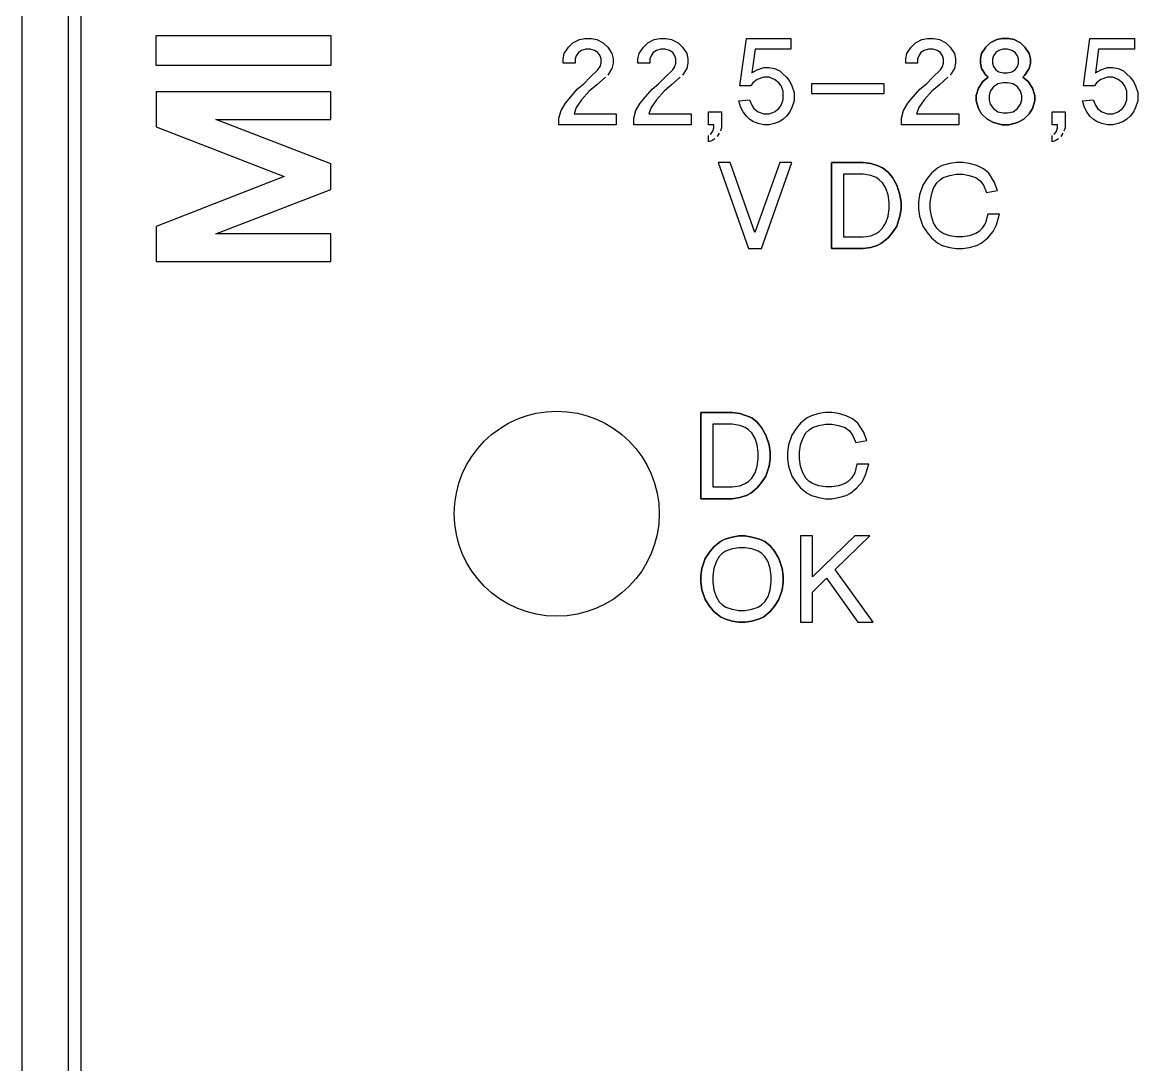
# Model space of a CAD drawing. Header units: inches. Extents: x -1 to 303, y -2 to 61.
# Drawn here: x 43.191 to 43.834, y 30.313 to 30.914 of the extents above; entities that cross this region are included whole.
import ezdxf

# ---------------------------------------------------------------- set-up
doc = ezdxf.new("R2010")
doc.units = ezdxf.units.IN
doc.header["$LTSCALE"] = 0.75
doc.header["$MEASUREMENT"] = 0
doc.layers.add('1', color=7, linetype='Continuous')

# ---------------------------------------------------------------- blocks, each defined once
blk = doc.blocks.new('PS_24vdc_3A-2938730')
for p, q in [((0.09981, 0.05177), (0.20055, 0.05177)), ((0.09981, 0.03459), (0.09981, 0.05177)), ((0.20055, 0.05177), (0.20055, 0.03459)), ((0.20055, 0.03459), (0.09981, 0.03459)), ((0.20055, 0.01933), (0.09981, 0.01933)), ((0.09981, 0.01933), (0.09981, -0.00084)), ((0.20055, 0.00334), (0.20055, 0.01933)), ((0.20055, -0.02215), (0.13428, 0.00334)), ((0.13428, 0.00334), (0.20055, 0.00334)), ((0.09981, -0.00084), (0.17371, -0.02951)), ((0.61799, -0.00888), (0.61611, -0.00949)), ((0.20055, -0.03689), (0.20055, -0.02215)), ((0.48911, -0.02132), (0.50724, -0.02132)), ((0.48911, -0.07098), (0.48911, -0.02132)), ((0.50724, -0.02132), (0.48911, -0.02132)), ((0.48911, -0.02132), (0.48911, -0.07098)), ((0.50724, -0.02132), (0.5116, -0.02196)), ((0.5116, -0.02196), (0.50724, -0.02132)), ((0.5116, -0.02196), (0.51534, -0.02317)), ((0.51534, -0.02317), (0.5116, -0.02196)), ((0.51534, -0.02317), (0.51847, -0.02443)), ((0.51847, -0.02443), (0.51534, -0.02317)), ((0.51847, -0.02443), (0.52159, -0.02691)), ((0.52159, -0.02691), (0.51847, -0.02443)), ((0.55032, -0.02443), (0.54658, -0.02753)), ((0.55281, -0.02317), (0.55032, -0.02443)), ((0.5572, -0.02196), (0.55281, -0.02317)), ((0.56094, -0.02132), (0.5572, -0.02196)), ((0.56469, -0.02132), (0.56094, -0.02132)), ((0.56844, -0.02196), (0.56469, -0.02132)), ((0.57281, -0.02317), (0.56844, -0.02196)), ((0.57656, -0.02504), (0.57281, -0.02317)), ((0.57968, -0.02753), (0.57656, -0.02504)), ((0.17371, -0.02951), (0.09981, -0.0582)), ((0.49598, -0.02814), (0.49598, -0.06415)), ((0.50724, -0.02814), (0.49598, -0.02814)), ((0.50724, -0.02814), (0.49598, -0.02814)), ((0.49598, -0.02814), (0.49598, -0.06415)), ((0.5116, -0.02877), (0.50724, -0.02814)), ((0.5116, -0.02877), (0.50724, -0.02814)), ((0.51473, -0.03002), (0.5116, -0.02877)), ((0.51473, -0.03002), (0.5116, -0.02877)), ((0.51659, -0.03125), (0.51473, -0.03002)), ((0.51659, -0.03125), (0.51473, -0.03002)), ((0.51847, -0.03312), (0.51659, -0.03125)), ((0.51847, -0.03312), (0.51659, -0.03125)), ((0.52159, -0.02691), (0.52409, -0.03002)), ((0.52409, -0.03002), (0.52159, -0.02691)), ((0.52409, -0.03002), (0.5266, -0.03434)), ((0.5266, -0.03434), (0.52409, -0.03002)), ((0.54409, -0.03064), (0.54158, -0.03434)), ((0.54658, -0.02753), (0.54409, -0.03064)), ((0.54971, -0.03312), (0.55157, -0.03125)), ((0.55157, -0.03125), (0.55345, -0.03002)), ((0.55345, -0.03002), (0.5572, -0.02877)), ((0.5572, -0.02877), (0.56094, -0.02814)), ((0.56094, -0.02814), (0.56469, -0.02814)), ((0.56469, -0.02814), (0.56844, -0.02877)), ((0.56844, -0.02877), (0.57218, -0.03002)), ((0.57218, -0.03002), (0.57469, -0.03187)), ((0.57469, -0.03187), (0.57656, -0.03434)), ((0.58281, -0.03248), (0.57968, -0.02753)), ((0.13428, -0.06238), (0.20055, -0.03689)), ((0.52034, -0.03621), (0.51847, -0.03312)), ((0.52034, -0.03621), (0.51847, -0.03312)), ((0.52159, -0.03994), (0.52034, -0.03621)), ((0.52159, -0.03994), (0.52034, -0.03621)), ((0.5266, -0.03434), (0.52847, -0.03994)), ((0.52847, -0.03994), (0.5266, -0.03434)), ((0.54158, -0.03434), (0.53971, -0.03994)), ((0.54658, -0.03994), (0.54783, -0.03621)), ((0.54783, -0.03621), (0.54971, -0.03312)), ((0.57656, -0.03434), (0.57843, -0.0387)), ((0.57843, -0.0387), (0.58469, -0.03746)), ((0.58469, -0.03746), (0.58281, -0.03248)), ((0.52222, -0.04427), (0.52159, -0.03994)), ((0.52222, -0.04427), (0.52159, -0.03994)), ((0.52222, -0.048), (0.52222, -0.04427)), ((0.52222, -0.048), (0.52222, -0.04427)), ((0.52847, -0.03994), (0.52909, -0.04427)), ((0.52909, -0.04427), (0.52847, -0.03994)), ((0.52909, -0.04427), (0.52909, -0.048)), ((0.52909, -0.048), (0.52909, -0.04427)), ((0.53971, -0.03994), (0.53908, -0.04427)), ((0.53908, -0.04427), (0.53908, -0.048)), ((0.54596, -0.04427), (0.54658, -0.03994)), ((0.54596, -0.048), (0.54596, -0.04427)), ((0.52159, -0.05234), (0.52222, -0.048)), ((0.52159, -0.05234), (0.52222, -0.048)), ((0.52909, -0.048), (0.52847, -0.05234)), ((0.52847, -0.05234), (0.52909, -0.048)), ((0.53908, -0.048), (0.53971, -0.05234)), ((0.54658, -0.05234), (0.54596, -0.048)), ((0.57905, -0.05111), (0.57781, -0.05608)), ((0.58593, -0.05111), (0.57905, -0.05111)), ((0.58405, -0.05732), (0.58593, -0.05111)), ((0.51847, -0.05919), (0.52034, -0.05608)), ((0.51847, -0.05919), (0.52034, -0.05608)), ((0.52034, -0.05608), (0.52159, -0.05234)), ((0.52034, -0.05608), (0.52159, -0.05234)), ((0.52847, -0.05234), (0.5266, -0.05794)), ((0.5266, -0.05794), (0.52847, -0.05234)), ((0.53971, -0.05234), (0.54158, -0.05794)), ((0.54783, -0.05608), (0.54658, -0.05234)), ((0.54971, -0.05919), (0.54783, -0.05608)), ((0.57781, -0.05608), (0.57593, -0.05919)), ((0.58217, -0.06106), (0.58405, -0.05732)), ((0.09981, -0.0582), (0.09981, -0.07838)), ((0.20055, -0.06238), (0.13428, -0.06238)), ((0.20055, -0.07838), (0.20055, -0.06238)), ((0.49598, -0.06415), (0.50724, -0.06415)), ((0.49598, -0.06415), (0.50724, -0.06415)), ((0.50724, -0.06415), (0.5116, -0.06352)), ((0.50724, -0.06415), (0.5116, -0.06352)), ((0.5116, -0.06352), (0.51473, -0.0623)), ((0.5116, -0.06352), (0.51473, -0.0623)), ((0.51473, -0.0623), (0.51659, -0.06106)), ((0.51473, -0.0623), (0.51659, -0.06106)), ((0.51659, -0.06106), (0.51847, -0.05919)), ((0.51659, -0.06106), (0.51847, -0.05919)), ((0.52409, -0.06166), (0.52159, -0.06478)), ((0.52159, -0.06478), (0.52409, -0.06166)), ((0.5266, -0.05794), (0.52409, -0.06166)), ((0.52409, -0.06166), (0.5266, -0.05794)), ((0.54158, -0.05794), (0.54409, -0.06166)), ((0.54409, -0.06166), (0.54658, -0.06478)), ((0.55157, -0.06106), (0.54971, -0.05919)), ((0.55345, -0.0623), (0.55157, -0.06106)), ((0.5572, -0.06352), (0.55345, -0.0623)), ((0.56094, -0.06415), (0.5572, -0.06352)), ((0.56469, -0.06415), (0.56094, -0.06415)), ((0.56844, -0.06352), (0.56469, -0.06415)), ((0.57218, -0.0623), (0.56844, -0.06352)), ((0.57406, -0.06106), (0.57218, -0.0623)), ((0.57593, -0.05919), (0.57406, -0.06106)), ((0.57905, -0.06478), (0.58217, -0.06106)), ((0.5116, -0.07037), (0.50724, -0.07098)), ((0.50724, -0.07098), (0.5116, -0.07037)), ((0.51534, -0.06912), (0.5116, -0.07037)), ((0.5116, -0.07037), (0.51534, -0.06912)), ((0.51785, -0.06787), (0.51534, -0.06912)), ((0.51534, -0.06912), (0.51785, -0.06787)), ((0.52159, -0.06478), (0.51785, -0.06787)), ((0.51785, -0.06787), (0.52159, -0.06478)), ((0.54658, -0.06478), (0.55032, -0.06787)), ((0.55032, -0.06787), (0.55281, -0.06912)), ((0.55281, -0.06912), (0.5572, -0.07037)), ((0.5572, -0.07037), (0.56094, -0.07098)), ((0.56469, -0.07098), (0.56844, -0.07037)), ((0.56844, -0.07037), (0.57281, -0.06912)), ((0.57281, -0.06912), (0.5753, -0.06787)), ((0.5753, -0.06787), (0.57905, -0.06478)), ((0.50724, -0.07098), (0.48911, -0.07098)), ((0.48911, -0.07098), (0.50724, -0.07098)), ((0.56094, -0.07098), (0.56469, -0.07098)), ((0.09981, -0.07838), (0.20055, -0.07838)), ((0.41374, -0.16534), (0.43186, -0.16534)), ((0.41374, -0.21501), (0.41374, -0.16534)), ((0.43186, -0.16534), (0.41374, -0.16534)), ((0.41374, -0.16534), (0.41374, -0.21501)), ((0.43186, -0.16534), (0.43624, -0.16596)), ((0.43624, -0.16596), (0.43186, -0.16534)), ((0.43624, -0.16596), (0.43998, -0.16721)), ((0.43998, -0.16721), (0.43624, -0.16596)), ((0.48181, -0.16596), (0.47744, -0.16721)), ((0.48557, -0.16534), (0.48181, -0.16596)), ((0.48931, -0.16534), (0.48557, -0.16534)), ((0.49306, -0.16596), (0.48931, -0.16534)), ((0.49743, -0.16721), (0.49306, -0.16596)), ((0.42061, -0.17217), (0.42061, -0.20817)), ((0.43186, -0.17217), (0.42061, -0.17217)), ((0.43186, -0.17217), (0.42061, -0.17217)), ((0.42061, -0.17217), (0.42061, -0.20817)), ((0.43624, -0.17278), (0.43186, -0.17217)), ((0.43624, -0.17278), (0.43186, -0.17217)), ((0.43934, -0.17403), (0.43624, -0.17278)), ((0.43934, -0.17403), (0.43624, -0.17278)), ((0.43998, -0.16721), (0.44309, -0.16844)), ((0.44309, -0.16844), (0.43998, -0.16721)), ((0.44309, -0.16844), (0.44621, -0.17093)), ((0.44621, -0.17093), (0.44309, -0.16844)), ((0.44621, -0.17093), (0.44872, -0.17403)), ((0.44872, -0.17403), (0.44621, -0.17093)), ((0.4712, -0.17155), (0.4687, -0.17466)), ((0.47495, -0.16844), (0.4712, -0.17155)), ((0.47744, -0.16721), (0.47495, -0.16844)), ((0.47807, -0.17403), (0.48181, -0.17278)), ((0.48181, -0.17278), (0.48557, -0.17217)), ((0.48557, -0.17217), (0.48931, -0.17217)), ((0.48931, -0.17217), (0.49306, -0.17278)), ((0.49306, -0.17278), (0.49681, -0.17403)), ((0.50117, -0.16907), (0.49743, -0.16721)), ((0.50429, -0.17155), (0.50117, -0.16907)), ((0.50743, -0.17651), (0.50429, -0.17155)), ((0.44122, -0.17527), (0.43934, -0.17403)), ((0.44122, -0.17527), (0.43934, -0.17403)), ((0.44309, -0.17712), (0.44122, -0.17527)), ((0.44309, -0.17712), (0.44122, -0.17527)), ((0.44497, -0.18026), (0.44309, -0.17712)), ((0.44497, -0.18026), (0.44309, -0.17712)), ((0.44872, -0.17403), (0.45122, -0.17839)), ((0.45122, -0.17839), (0.44872, -0.17403)), ((0.45122, -0.17839), (0.45308, -0.18396)), ((0.45308, -0.18396), (0.45122, -0.17839)), ((0.46621, -0.17839), (0.46433, -0.18396)), ((0.4687, -0.17466), (0.46621, -0.17839)), ((0.47245, -0.18026), (0.47432, -0.17712)), ((0.47432, -0.17712), (0.4762, -0.17527)), ((0.4762, -0.17527), (0.47807, -0.17403)), ((0.49681, -0.17403), (0.49931, -0.17589)), ((0.49931, -0.17589), (0.50117, -0.17839)), ((0.50117, -0.17839), (0.50305, -0.18273)), ((0.5093, -0.18148), (0.50743, -0.17651)), ((0.44621, -0.18396), (0.44497, -0.18026)), ((0.44621, -0.18396), (0.44497, -0.18026)), ((0.44684, -0.18831), (0.44621, -0.18396)), ((0.44684, -0.18831), (0.44621, -0.18396)), ((0.45308, -0.18396), (0.45372, -0.18831)), ((0.45372, -0.18831), (0.45308, -0.18396)), ((0.46433, -0.18396), (0.4637, -0.18831)), ((0.47057, -0.18831), (0.4712, -0.18396)), ((0.4712, -0.18396), (0.47245, -0.18026)), ((0.50305, -0.18273), (0.5093, -0.18148)), ((0.44621, -0.19637), (0.44684, -0.19202)), ((0.44621, -0.19637), (0.44684, -0.19202)), ((0.44684, -0.19202), (0.44684, -0.18831)), ((0.44684, -0.19202), (0.44684, -0.18831)), ((0.45372, -0.19202), (0.45308, -0.19637)), ((0.45308, -0.19637), (0.45372, -0.19202)), ((0.45372, -0.18831), (0.45372, -0.19202)), ((0.45372, -0.19202), (0.45372, -0.18831)), ((0.4637, -0.18831), (0.4637, -0.19202)), ((0.4637, -0.19202), (0.46433, -0.19637)), ((0.47057, -0.19202), (0.47057, -0.18831)), ((0.4712, -0.19637), (0.47057, -0.19202)), ((0.44497, -0.2001), (0.44621, -0.19637)), ((0.44497, -0.2001), (0.44621, -0.19637)), ((0.45308, -0.19637), (0.45122, -0.20199)), ((0.45122, -0.20199), (0.45308, -0.19637)), ((0.46433, -0.19637), (0.46621, -0.20199)), ((0.47245, -0.2001), (0.4712, -0.19637)), ((0.50368, -0.19514), (0.50243, -0.2001)), ((0.51055, -0.19514), (0.50368, -0.19514)), ((0.50868, -0.20135), (0.51055, -0.19514)), ((0.43934, -0.20631), (0.44122, -0.20508)), ((0.43934, -0.20631), (0.44122, -0.20508)), ((0.44122, -0.20508), (0.44309, -0.20321)), ((0.44122, -0.20508), (0.44309, -0.20321)), ((0.44309, -0.20321), (0.44497, -0.2001)), ((0.44309, -0.20321), (0.44497, -0.2001)), ((0.45122, -0.20199), (0.44872, -0.20569)), ((0.44872, -0.20569), (0.45122, -0.20199)), ((0.46621, -0.20199), (0.4687, -0.20569)), ((0.47432, -0.20321), (0.47245, -0.2001)), ((0.4762, -0.20508), (0.47432, -0.20321)), ((0.47807, -0.20631), (0.4762, -0.20508)), ((0.49868, -0.20508), (0.49681, -0.20631)), ((0.50055, -0.20321), (0.49868, -0.20508)), ((0.50243, -0.2001), (0.50055, -0.20321)), ((0.50368, -0.20879), (0.5068, -0.20508)), ((0.5068, -0.20508), (0.50868, -0.20135)), ((0.42061, -0.20817), (0.43186, -0.20817)), ((0.42061, -0.20817), (0.43186, -0.20817)), ((0.43186, -0.20817), (0.43624, -0.20756)), ((0.43186, -0.20817), (0.43624, -0.20756)), ((0.43624, -0.20756), (0.43934, -0.20631)), ((0.43624, -0.20756), (0.43934, -0.20631)), ((0.44246, -0.21189), (0.43998, -0.21313)), ((0.43998, -0.21313), (0.44246, -0.21189)), ((0.44621, -0.20879), (0.44246, -0.21189)), ((0.44246, -0.21189), (0.44621, -0.20879)), ((0.44872, -0.20569), (0.44621, -0.20879)), ((0.44621, -0.20879), (0.44872, -0.20569)), ((0.4687, -0.20569), (0.4712, -0.20879)), ((0.4712, -0.20879), (0.47495, -0.21189)), ((0.47495, -0.21189), (0.47744, -0.21313)), ((0.48181, -0.20756), (0.47807, -0.20631)), ((0.48557, -0.20817), (0.48181, -0.20756)), ((0.48931, -0.20817), (0.48557, -0.20817)), ((0.49306, -0.20756), (0.48931, -0.20817)), ((0.49681, -0.20631), (0.49306, -0.20756)), ((0.49743, -0.21313), (0.49993, -0.21189)), ((0.49993, -0.21189), (0.50368, -0.20879)), ((0.43186, -0.21501), (0.41374, -0.21501)), ((0.41374, -0.21501), (0.43186, -0.21501)), ((0.43624, -0.21438), (0.43186, -0.21501)), ((0.43186, -0.21501), (0.43624, -0.21438)), ((0.43998, -0.21313), (0.43624, -0.21438)), ((0.43624, -0.21438), (0.43998, -0.21313)), ((0.47744, -0.21313), (0.48181, -0.21438)), ((0.48181, -0.21438), (0.48557, -0.21501)), ((0.48557, -0.21501), (0.48931, -0.21501)), ((0.48931, -0.21501), (0.49306, -0.21438)), ((0.49306, -0.21438), (0.49743, -0.21313)), ((0.42748, -0.23836), (0.43186, -0.23713)), ((0.43186, -0.23713), (0.42748, -0.23836)), ((0.43186, -0.23713), (0.4356, -0.23649)), ((0.4356, -0.23649), (0.43186, -0.23713)), ((0.4356, -0.23649), (0.43934, -0.23649)), ((0.43934, -0.23649), (0.4356, -0.23649)), ((0.43934, -0.23649), (0.44309, -0.23713)), ((0.44309, -0.23713), (0.43934, -0.23649)), ((0.44309, -0.23713), (0.44746, -0.23836)), ((0.44746, -0.23836), (0.44309, -0.23713)), ((0.4712, -0.23649), (0.4712, -0.28617)), ((0.47807, -0.23649), (0.4712, -0.23649)), ((0.47807, -0.2601), (0.47807, -0.23649)), ((0.50243, -0.23649), (0.47807, -0.2601)), ((0.49119, -0.25575), (0.51118, -0.23649)), ((0.51118, -0.23649), (0.50243, -0.23649)), ((0.41874, -0.24582), (0.42123, -0.24272)), ((0.42123, -0.24272), (0.41874, -0.24582)), ((0.42123, -0.24272), (0.42497, -0.2396)), ((0.42497, -0.2396), (0.42123, -0.24272)), ((0.42497, -0.2396), (0.42748, -0.23836)), ((0.42748, -0.23836), (0.42497, -0.2396)), ((0.43186, -0.24395), (0.42811, -0.24521)), ((0.43186, -0.24395), (0.42811, -0.24521)), ((0.4356, -0.24331), (0.43186, -0.24395)), ((0.4356, -0.24331), (0.43186, -0.24395)), ((0.43934, -0.24331), (0.4356, -0.24331)), ((0.43934, -0.24331), (0.4356, -0.24331)), ((0.44309, -0.24395), (0.43934, -0.24331)), ((0.44309, -0.24395), (0.43934, -0.24331)), ((0.44684, -0.24521), (0.44309, -0.24395)), ((0.44684, -0.24521), (0.44309, -0.24395)), ((0.44746, -0.23836), (0.45059, -0.2396)), ((0.45059, -0.2396), (0.44746, -0.23836)), ((0.45059, -0.2396), (0.45372, -0.24209)), ((0.45372, -0.24209), (0.45059, -0.2396)), ((0.45372, -0.24209), (0.45621, -0.24521)), ((0.45621, -0.24521), (0.45372, -0.24209)), ((0.41436, -0.25514), (0.41624, -0.24955)), ((0.41624, -0.24955), (0.41436, -0.25514)), ((0.41624, -0.24955), (0.41874, -0.24582)), ((0.41874, -0.24582), (0.41624, -0.24955)), ((0.42436, -0.24829), (0.42249, -0.25141)), ((0.42436, -0.24829), (0.42249, -0.25141)), ((0.42623, -0.24643), (0.42436, -0.24829)), ((0.42623, -0.24643), (0.42436, -0.24829)), ((0.42811, -0.24521), (0.42623, -0.24643)), ((0.42811, -0.24521), (0.42623, -0.24643)), ((0.44872, -0.24643), (0.44684, -0.24521)), ((0.44872, -0.24643), (0.44684, -0.24521)), ((0.45059, -0.24829), (0.44872, -0.24643)), ((0.45059, -0.24829), (0.44872, -0.24643)), ((0.45247, -0.25141), (0.45059, -0.24829)), ((0.45247, -0.25141), (0.45059, -0.24829)), ((0.45621, -0.24521), (0.45871, -0.24955)), ((0.45871, -0.24955), (0.45621, -0.24521)), ((0.45871, -0.24955), (0.46058, -0.25514)), ((0.46058, -0.25514), (0.45871, -0.24955)), ((0.41374, -0.25947), (0.41436, -0.25514)), ((0.41436, -0.25514), (0.41374, -0.25947)), ((0.42123, -0.25514), (0.42061, -0.25947)), ((0.42123, -0.25514), (0.42061, -0.25947)), ((0.42249, -0.25141), (0.42123, -0.25514)), ((0.42249, -0.25141), (0.42123, -0.25514)), ((0.45372, -0.25514), (0.45247, -0.25141)), ((0.45372, -0.25514), (0.45247, -0.25141)), ((0.45434, -0.25947), (0.45372, -0.25514)), ((0.45434, -0.25947), (0.45372, -0.25514)), ((0.46058, -0.25514), (0.46121, -0.25947)), ((0.46121, -0.25947), (0.46058, -0.25514)), ((0.51305, -0.28617), (0.49119, -0.25575)), ((0.41374, -0.2632), (0.41374, -0.25947)), ((0.41374, -0.25947), (0.41374, -0.2632)), ((0.41436, -0.26754), (0.41374, -0.2632)), ((0.41374, -0.2632), (0.41436, -0.26754)), ((0.42061, -0.25947), (0.42061, -0.2632)), ((0.42061, -0.25947), (0.42061, -0.2632)), ((0.42061, -0.2632), (0.42123, -0.26754)), ((0.42061, -0.2632), (0.42123, -0.26754)), ((0.45372, -0.26754), (0.45434, -0.2632)), ((0.45372, -0.26754), (0.45434, -0.2632)), ((0.45434, -0.2632), (0.45434, -0.25947)), ((0.45434, -0.2632), (0.45434, -0.25947)), ((0.46121, -0.2632), (0.46058, -0.26754)), ((0.46058, -0.26754), (0.46121, -0.2632)), ((0.46121, -0.25947), (0.46121, -0.2632)), ((0.46121, -0.2632), (0.46121, -0.25947)), ((0.47807, -0.26878), (0.48619, -0.26071)), ((0.48619, -0.26071), (0.50429, -0.28617)), ((0.41624, -0.27312), (0.41436, -0.26754)), ((0.41436, -0.26754), (0.41624, -0.27312)), ((0.42123, -0.26754), (0.42249, -0.27127)), ((0.42123, -0.26754), (0.42249, -0.27127)), ((0.45247, -0.27127), (0.45372, -0.26754)), ((0.45247, -0.27127), (0.45372, -0.26754)), ((0.46058, -0.26754), (0.45871, -0.27312)), ((0.45871, -0.27312), (0.46058, -0.26754)), ((0.47807, -0.28617), (0.47807, -0.26878)), ((0.41874, -0.27684), (0.41624, -0.27312)), ((0.41624, -0.27312), (0.41874, -0.27684)), ((0.42249, -0.27127), (0.42436, -0.27437)), ((0.42249, -0.27127), (0.42436, -0.27437)), ((0.42436, -0.27437), (0.42623, -0.27623)), ((0.42436, -0.27437), (0.42623, -0.27623)), ((0.42623, -0.27623), (0.42811, -0.27749)), ((0.42623, -0.27623), (0.42811, -0.27749)), ((0.44684, -0.27749), (0.44872, -0.27623)), ((0.44684, -0.27749), (0.44872, -0.27623)), ((0.44872, -0.27623), (0.45059, -0.27437)), ((0.44872, -0.27623), (0.45059, -0.27437)), ((0.45059, -0.27437), (0.45247, -0.27127)), ((0.45059, -0.27437), (0.45247, -0.27127)), ((0.45871, -0.27312), (0.45621, -0.27684)), ((0.45621, -0.27684), (0.45871, -0.27312)), ((0.42123, -0.27995), (0.41874, -0.27684)), ((0.41874, -0.27684), (0.42123, -0.27995)), ((0.42497, -0.28305), (0.42123, -0.27995)), ((0.42123, -0.27995), (0.42497, -0.28305)), ((0.42811, -0.27749), (0.43186, -0.2787)), ((0.42811, -0.27749), (0.43186, -0.2787)), ((0.43186, -0.2787), (0.4356, -0.27935)), ((0.43186, -0.2787), (0.4356, -0.27935)), ((0.4356, -0.27935), (0.43934, -0.27935)), ((0.4356, -0.27935), (0.43934, -0.27935)), ((0.43934, -0.27935), (0.44309, -0.2787)), ((0.43934, -0.27935), (0.44309, -0.2787)), ((0.44309, -0.2787), (0.44684, -0.27749)), ((0.44309, -0.2787), (0.44684, -0.27749)), ((0.45372, -0.27995), (0.44996, -0.28305)), ((0.44996, -0.28305), (0.45372, -0.27995)), ((0.45621, -0.27684), (0.45372, -0.27995)), ((0.45372, -0.27995), (0.45621, -0.27684)), ((0.42748, -0.2843), (0.42497, -0.28305)), ((0.42497, -0.28305), (0.42748, -0.2843)), ((0.43186, -0.28556), (0.42748, -0.2843)), ((0.42748, -0.2843), (0.43186, -0.28556)), ((0.4356, -0.28617), (0.43186, -0.28556)), ((0.43186, -0.28556), (0.4356, -0.28617)), ((0.43934, -0.28617), (0.4356, -0.28617)), ((0.4356, -0.28617), (0.43934, -0.28617)), ((0.44309, -0.28556), (0.43934, -0.28617)), ((0.43934, -0.28617), (0.44309, -0.28556)), ((0.44746, -0.2843), (0.44309, -0.28556)), ((0.44309, -0.28556), (0.44746, -0.2843)), ((0.44996, -0.28305), (0.44746, -0.2843)), ((0.44746, -0.2843), (0.44996, -0.28305)), ((0.4712, -0.28617), (0.47807, -0.28617)), ((0.50429, -0.28617), (0.51305, -0.28617))]:
    blk.add_line(p, q)
at = {"color": 0}
for p, q in [((0.33505, 0.0414), (0.33756, 0.04511)), ((0.33756, 0.04511), (0.34005, 0.04761)), ((0.34005, 0.04761), (0.3438, 0.04947)), ((0.3438, 0.04947), (0.34692, 0.0501)), ((0.34692, 0.0501), (0.35067, 0.0501)), ((0.35067, 0.0501), (0.3538, 0.04947)), ((0.3538, 0.04947), (0.35754, 0.04761)), ((0.35754, 0.04761), (0.36005, 0.04511)), ((0.36005, 0.04511), (0.36254, 0.0414)), ((0.37815, 0.0414), (0.38065, 0.04511)), ((0.38065, 0.04511), (0.38316, 0.04761)), ((0.38316, 0.04761), (0.3869, 0.04947)), ((0.3869, 0.04947), (0.39001, 0.0501)), ((0.39001, 0.0501), (0.39376, 0.0501)), ((0.39376, 0.0501), (0.39688, 0.04947)), ((0.39688, 0.04947), (0.40064, 0.04761)), ((0.40064, 0.04761), (0.40313, 0.04511)), ((0.40313, 0.04511), (0.40563, 0.0414)), ((0.43624, 0.02277), (0.43999, 0.0501)), ((0.43999, 0.0501), (0.4656, 0.0501)), ((0.4656, 0.0501), (0.4656, 0.04389)), ((0.53242, 0.0414), (0.53492, 0.04511)), ((0.53492, 0.04511), (0.53743, 0.04761)), ((0.53743, 0.04761), (0.54117, 0.04947)), ((0.54117, 0.04947), (0.54429, 0.0501)), ((0.54429, 0.0501), (0.54803, 0.0501)), ((0.54803, 0.0501), (0.55117, 0.04947)), ((0.55117, 0.04947), (0.55491, 0.04761)), ((0.55491, 0.04761), (0.5574, 0.04511)), ((0.5574, 0.04511), (0.55991, 0.0414)), ((0.57552, 0.0414), (0.57802, 0.04511)), ((0.57802, 0.04511), (0.57552, 0.0414)), ((0.57802, 0.04511), (0.58052, 0.04761)), ((0.58052, 0.04761), (0.57802, 0.04511)), ((0.58052, 0.04761), (0.58427, 0.04947)), ((0.58427, 0.04947), (0.58052, 0.04761)), ((0.58427, 0.04947), (0.58738, 0.0501)), ((0.58738, 0.0501), (0.58427, 0.04947)), ((0.58738, 0.0501), (0.59114, 0.0501)), ((0.59114, 0.0501), (0.58738, 0.0501)), ((0.59114, 0.0501), (0.59426, 0.04947)), ((0.59426, 0.04947), (0.59114, 0.0501)), ((0.59426, 0.04947), (0.59802, 0.04761)), ((0.59802, 0.04761), (0.59426, 0.04947)), ((0.59802, 0.04761), (0.6005, 0.04511)), ((0.6005, 0.04511), (0.59802, 0.04761)), ((0.6005, 0.04511), (0.603, 0.0414)), ((0.603, 0.0414), (0.6005, 0.04511)), ((0.63424, 0.02277), (0.63797, 0.0501)), ((0.63797, 0.0501), (0.66359, 0.0501)), ((0.66359, 0.0501), (0.66359, 0.04389)), ((0.33444, 0.0383), (0.33505, 0.0414)), ((0.34193, 0.04016), (0.3413, 0.0383)), ((0.34317, 0.04202), (0.34193, 0.04016)), ((0.34505, 0.04325), (0.34317, 0.04202)), ((0.34755, 0.04389), (0.34505, 0.04325)), ((0.35005, 0.04389), (0.34755, 0.04389)), ((0.35254, 0.04325), (0.35005, 0.04389)), ((0.35441, 0.04202), (0.35254, 0.04325)), ((0.35567, 0.04016), (0.35441, 0.04202)), ((0.35629, 0.0383), (0.35567, 0.04016)), ((0.36254, 0.0414), (0.36317, 0.0383)), ((0.37752, 0.0383), (0.37815, 0.0414)), ((0.38503, 0.04016), (0.38439, 0.0383)), ((0.38627, 0.04202), (0.38503, 0.04016)), ((0.38814, 0.04325), (0.38627, 0.04202)), ((0.39064, 0.04389), (0.38814, 0.04325)), ((0.39314, 0.04389), (0.39064, 0.04389)), ((0.39564, 0.04325), (0.39314, 0.04389)), ((0.39752, 0.04202), (0.39564, 0.04325)), ((0.39876, 0.04016), (0.39752, 0.04202)), ((0.39939, 0.0383), (0.39876, 0.04016)), ((0.40563, 0.0414), (0.40626, 0.0383)), ((0.44499, 0.04389), (0.44311, 0.03023)), ((0.4656, 0.04389), (0.44499, 0.04389)), ((0.53181, 0.0383), (0.53242, 0.0414)), ((0.53929, 0.04016), (0.53867, 0.0383)), ((0.54055, 0.04202), (0.53929, 0.04016)), ((0.54242, 0.04325), (0.54055, 0.04202)), ((0.54491, 0.04389), (0.54242, 0.04325)), ((0.54742, 0.04389), (0.54491, 0.04389)), ((0.54991, 0.04325), (0.54742, 0.04389)), ((0.55178, 0.04202), (0.54991, 0.04325)), ((0.55305, 0.04016), (0.55178, 0.04202)), ((0.55366, 0.0383), (0.55305, 0.04016)), ((0.55991, 0.0414), (0.56053, 0.0383)), ((0.57489, 0.0383), (0.57552, 0.0414)), ((0.57552, 0.0414), (0.57489, 0.0383)), ((0.5824, 0.04016), (0.58177, 0.0383)), ((0.5824, 0.04016), (0.58177, 0.0383)), ((0.58364, 0.04202), (0.5824, 0.04016)), ((0.58364, 0.04202), (0.5824, 0.04016)), ((0.58552, 0.04325), (0.58364, 0.04202)), ((0.58552, 0.04325), (0.58364, 0.04202)), ((0.58802, 0.04389), (0.58552, 0.04325)), ((0.58802, 0.04389), (0.58552, 0.04325)), ((0.5905, 0.04389), (0.58802, 0.04389)), ((0.5905, 0.04389), (0.58802, 0.04389)), ((0.59301, 0.04325), (0.5905, 0.04389)), ((0.59301, 0.04325), (0.5905, 0.04389)), ((0.59489, 0.04202), (0.59301, 0.04325)), ((0.59489, 0.04202), (0.59301, 0.04325)), ((0.59612, 0.04016), (0.59489, 0.04202)), ((0.59612, 0.04016), (0.59489, 0.04202)), ((0.59676, 0.0383), (0.59612, 0.04016)), ((0.59676, 0.0383), (0.59612, 0.04016)), ((0.603, 0.0414), (0.60363, 0.0383)), ((0.60363, 0.0383), (0.603, 0.0414)), ((0.64297, 0.04389), (0.6411, 0.03023)), ((0.66359, 0.04389), (0.64297, 0.04389)), ((0.33444, 0.03581), (0.33444, 0.0383)), ((0.3413, 0.03581), (0.33444, 0.03581)), ((0.3413, 0.0383), (0.3413, 0.03581)), ((0.35441, 0.03209), (0.35567, 0.03395)), ((0.35567, 0.03395), (0.35629, 0.03581)), ((0.35629, 0.03581), (0.35629, 0.0383)), ((0.36254, 0.03271), (0.36005, 0.029)), ((0.36317, 0.03581), (0.36254, 0.03271)), ((0.36317, 0.0383), (0.36317, 0.03581)), ((0.37752, 0.03581), (0.37752, 0.0383)), ((0.38439, 0.03581), (0.37752, 0.03581)), ((0.38439, 0.0383), (0.38439, 0.03581)), ((0.39752, 0.03209), (0.39876, 0.03395)), ((0.39876, 0.03395), (0.39939, 0.03581)), ((0.39939, 0.03581), (0.39939, 0.0383)), ((0.40563, 0.03271), (0.40313, 0.029)), ((0.40626, 0.03581), (0.40563, 0.03271)), ((0.40626, 0.0383), (0.40626, 0.03581)), ((0.44623, 0.03209), (0.44997, 0.03333)), ((0.44997, 0.03333), (0.4531, 0.03333)), ((0.4531, 0.03333), (0.45623, 0.03271)), ((0.45623, 0.03271), (0.45934, 0.03145)), ((0.53181, 0.03581), (0.53181, 0.0383)), ((0.53867, 0.03581), (0.53181, 0.03581)), ((0.53867, 0.0383), (0.53867, 0.03581)), ((0.55178, 0.03209), (0.55305, 0.03395)), ((0.55305, 0.03395), (0.55366, 0.03581)), ((0.55366, 0.03581), (0.55366, 0.0383)), ((0.55991, 0.03271), (0.5574, 0.029)), ((0.56053, 0.03581), (0.55991, 0.03271)), ((0.56053, 0.0383), (0.56053, 0.03581)), ((0.57489, 0.03581), (0.57489, 0.0383)), ((0.57489, 0.0383), (0.57489, 0.03581)), ((0.57552, 0.03271), (0.57489, 0.03581)), ((0.57489, 0.03581), (0.57552, 0.03271)), ((0.57802, 0.029), (0.57552, 0.03271)), ((0.57552, 0.03271), (0.57802, 0.029)), ((0.58177, 0.0383), (0.58177, 0.03581)), ((0.58177, 0.0383), (0.58177, 0.03581)), ((0.58177, 0.03581), (0.5824, 0.03395)), ((0.58177, 0.03581), (0.5824, 0.03395)), ((0.5824, 0.03395), (0.58364, 0.03209)), ((0.5824, 0.03395), (0.58364, 0.03209)), ((0.59489, 0.03209), (0.59612, 0.03395)), ((0.59489, 0.03209), (0.59612, 0.03395)), ((0.59612, 0.03395), (0.59676, 0.03581)), ((0.59612, 0.03395), (0.59676, 0.03581)), ((0.59676, 0.03581), (0.59676, 0.0383)), ((0.59676, 0.03581), (0.59676, 0.0383)), ((0.603, 0.03271), (0.6005, 0.029)), ((0.6005, 0.029), (0.603, 0.03271)), ((0.60363, 0.03581), (0.603, 0.03271)), ((0.603, 0.03271), (0.60363, 0.03581)), ((0.60363, 0.0383), (0.60363, 0.03581)), ((0.60363, 0.03581), (0.60363, 0.0383)), ((0.64423, 0.03209), (0.64798, 0.03333)), ((0.64798, 0.03333), (0.65109, 0.03333)), ((0.65109, 0.03333), (0.65421, 0.03271)), ((0.65421, 0.03271), (0.65734, 0.03145)), ((0.34631, 0.02401), (0.35005, 0.02775)), ((0.35005, 0.02775), (0.35441, 0.03209)), ((0.35879, 0.02775), (0.3538, 0.0234)), ((0.38939, 0.02401), (0.39314, 0.02775)), ((0.39314, 0.02775), (0.39752, 0.03209)), ((0.40188, 0.02775), (0.39688, 0.0234)), ((0.44311, 0.03023), (0.44623, 0.03209)), ((0.44623, 0.0265), (0.44373, 0.02464)), ((0.44997, 0.02775), (0.44623, 0.0265)), ((0.4531, 0.02775), (0.44997, 0.02775)), ((0.45623, 0.0265), (0.4531, 0.02775)), ((0.45873, 0.02464), (0.45623, 0.0265)), ((0.45934, 0.03145), (0.46122, 0.0296)), ((0.46122, 0.0296), (0.46309, 0.02775)), ((0.46309, 0.02775), (0.46496, 0.02527)), ((0.54368, 0.02401), (0.54742, 0.02775)), ((0.54742, 0.02775), (0.55178, 0.03209)), ((0.55616, 0.02775), (0.55117, 0.0234)), ((0.57615, 0.02527), (0.57927, 0.02775)), ((0.57927, 0.02775), (0.57615, 0.02527)), ((0.57927, 0.02775), (0.57802, 0.029)), ((0.58364, 0.03209), (0.58552, 0.03086)), ((0.58364, 0.03209), (0.58552, 0.03086)), ((0.58552, 0.03086), (0.58802, 0.03023)), ((0.58552, 0.03086), (0.58802, 0.03023)), ((0.58802, 0.03023), (0.5905, 0.03023)), ((0.58802, 0.03023), (0.5905, 0.03023)), ((0.5905, 0.03023), (0.59301, 0.03086)), ((0.5905, 0.03023), (0.59301, 0.03086)), ((0.59301, 0.03086), (0.59489, 0.03209)), ((0.59301, 0.03086), (0.59489, 0.03209)), ((0.6005, 0.029), (0.59926, 0.02775)), ((0.59926, 0.02775), (0.60238, 0.02527)), ((0.60238, 0.02527), (0.59926, 0.02775)), ((0.6411, 0.03023), (0.64423, 0.03209)), ((0.64423, 0.0265), (0.64173, 0.02464)), ((0.64798, 0.02775), (0.64423, 0.0265)), ((0.65109, 0.02775), (0.64798, 0.02775)), ((0.65421, 0.0265), (0.65109, 0.02775)), ((0.65671, 0.02464), (0.65421, 0.0265)), ((0.65734, 0.03145), (0.65921, 0.0296)), ((0.65921, 0.0296), (0.66109, 0.02775)), ((0.66109, 0.02775), (0.66296, 0.02527)), ((0.33879, 0.01657), (0.34256, 0.02091)), ((0.34256, 0.02091), (0.34631, 0.02401)), ((0.34941, 0.01968), (0.34505, 0.01469)), ((0.3538, 0.0234), (0.34941, 0.01968)), ((0.3819, 0.01657), (0.38565, 0.02091)), ((0.38565, 0.02091), (0.38939, 0.02401)), ((0.39252, 0.01968), (0.38814, 0.01469)), ((0.39688, 0.0234), (0.39252, 0.01968)), ((0.44248, 0.02277), (0.43624, 0.02277)), ((0.44373, 0.02464), (0.44248, 0.02277)), ((0.45997, 0.02277), (0.45873, 0.02464)), ((0.46122, 0.01968), (0.45997, 0.02277)), ((0.46122, 0.01469), (0.46122, 0.01968)), ((0.46496, 0.02527), (0.46622, 0.02277)), ((0.46622, 0.02277), (0.46746, 0.01906)), ((0.51931, 0.02401), (0.47746, 0.02401)), ((0.47746, 0.02401), (0.47746, 0.01843)), ((0.51931, 0.01843), (0.51931, 0.02401)), ((0.53617, 0.01657), (0.53993, 0.02091)), ((0.53993, 0.02091), (0.54368, 0.02401)), ((0.54679, 0.01968), (0.54242, 0.01469)), ((0.55117, 0.0234), (0.54679, 0.01968)), ((0.5724, 0.01718), (0.57365, 0.02154)), ((0.57365, 0.02154), (0.5724, 0.01718)), ((0.57365, 0.02154), (0.57615, 0.02527)), ((0.57615, 0.02527), (0.57365, 0.02154)), ((0.58052, 0.01968), (0.57989, 0.01718)), ((0.58052, 0.01968), (0.57989, 0.01718)), ((0.5824, 0.02215), (0.58052, 0.01968)), ((0.5824, 0.02215), (0.58052, 0.01968)), ((0.58489, 0.02401), (0.5824, 0.02215)), ((0.58489, 0.02401), (0.5824, 0.02215)), ((0.58802, 0.02464), (0.58489, 0.02401)), ((0.58802, 0.02464), (0.58489, 0.02401)), ((0.5905, 0.02464), (0.58802, 0.02464)), ((0.5905, 0.02464), (0.58802, 0.02464)), ((0.59363, 0.02401), (0.5905, 0.02464)), ((0.59363, 0.02401), (0.5905, 0.02464)), ((0.59612, 0.02215), (0.59363, 0.02401)), ((0.59612, 0.02215), (0.59363, 0.02401)), ((0.59802, 0.01968), (0.59612, 0.02215)), ((0.59802, 0.01968), (0.59612, 0.02215)), ((0.59863, 0.01718), (0.59802, 0.01968)), ((0.59863, 0.01718), (0.59802, 0.01968)), ((0.60238, 0.02527), (0.60488, 0.02154)), ((0.60488, 0.02154), (0.60238, 0.02527)), ((0.60488, 0.02154), (0.60612, 0.01718)), ((0.60612, 0.01718), (0.60488, 0.02154)), ((0.64049, 0.02277), (0.63424, 0.02277)), ((0.64173, 0.02464), (0.64049, 0.02277)), ((0.65798, 0.02277), (0.65671, 0.02464)), ((0.65921, 0.01968), (0.65798, 0.02277)), ((0.65921, 0.01469), (0.65921, 0.01968)), ((0.66296, 0.02527), (0.66421, 0.02277)), ((0.66421, 0.02277), (0.66547, 0.01906)), ((0.33569, 0.01283), (0.33879, 0.01657)), ((0.34505, 0.01469), (0.34193, 0.01038)), ((0.37878, 0.01283), (0.3819, 0.01657)), ((0.38814, 0.01469), (0.38503, 0.01038)), ((0.43561, 0.01409), (0.44186, 0.01469)), ((0.43686, 0.01038), (0.43561, 0.01409)), ((0.44186, 0.01469), (0.44311, 0.01161)), ((0.45997, 0.01161), (0.46122, 0.01469)), ((0.46746, 0.01409), (0.46622, 0.01038)), ((0.46746, 0.01906), (0.46746, 0.01409)), ((0.47746, 0.01843), (0.51931, 0.01843)), ((0.53305, 0.01283), (0.53617, 0.01657)), ((0.54242, 0.01469), (0.53929, 0.01038)), ((0.5724, 0.01409), (0.5724, 0.01718)), ((0.5724, 0.01718), (0.5724, 0.01409)), ((0.57365, 0.00974), (0.5724, 0.01409)), ((0.5724, 0.01409), (0.57365, 0.00974)), ((0.57989, 0.01718), (0.57989, 0.01469)), ((0.57989, 0.01718), (0.57989, 0.01469)), ((0.57989, 0.01469), (0.58052, 0.01223)), ((0.57989, 0.01469), (0.58052, 0.01223)), ((0.59802, 0.01223), (0.59863, 0.01469)), ((0.59802, 0.01223), (0.59863, 0.01469)), ((0.59863, 0.01469), (0.59863, 0.01718)), ((0.59863, 0.01469), (0.59863, 0.01718)), ((0.60612, 0.01409), (0.60488, 0.00974)), ((0.60488, 0.00974), (0.60612, 0.01409)), ((0.60612, 0.01718), (0.60612, 0.01409)), ((0.60612, 0.01409), (0.60612, 0.01718)), ((0.63361, 0.01409), (0.63985, 0.01469)), ((0.63485, 0.01038), (0.63361, 0.01409)), ((0.63985, 0.01469), (0.6411, 0.01161)), ((0.65798, 0.01161), (0.65921, 0.01469)), ((0.66547, 0.01409), (0.66421, 0.01038)), ((0.66547, 0.01906), (0.66547, 0.01409)), ((0.33194, 0.00414), (0.33317, 0.00852)), ((0.33317, 0.00852), (0.33569, 0.01283)), ((0.34193, 0.01038), (0.34069, 0.00663)), ((0.34069, 0.00663), (0.36503, 0.00663)), ((0.36503, 0.00663), (0.36503, 0.00042)), ((0.37503, 0.00414), (0.37628, 0.00852)), ((0.37628, 0.00852), (0.37878, 0.01283)), ((0.38503, 0.01038), (0.38377, 0.00663)), ((0.38377, 0.00663), (0.40814, 0.00663)), ((0.40814, 0.00663), (0.40814, 0.00042)), ((0.41812, 0.00042), (0.41812, 0.00788)), ((0.41812, 0.00788), (0.42562, 0.00788)), ((0.42562, 0.00788), (0.42562, 0.00042)), ((0.43811, 0.00788), (0.43686, 0.01038)), ((0.43999, 0.0054), (0.43811, 0.00788)), ((0.44311, 0.01161), (0.44436, 0.00974)), ((0.44436, 0.00974), (0.44686, 0.00788)), ((0.44686, 0.00788), (0.44997, 0.00663)), ((0.44997, 0.00663), (0.4531, 0.00663)), ((0.4531, 0.00663), (0.45623, 0.00788)), ((0.45623, 0.00788), (0.45873, 0.00974)), ((0.45873, 0.00974), (0.45997, 0.01161)), ((0.46496, 0.00788), (0.46309, 0.0054)), ((0.46622, 0.01038), (0.46496, 0.00788)), ((0.5293, 0.00414), (0.53054, 0.00852)), ((0.53054, 0.00852), (0.53305, 0.01283)), ((0.53929, 0.01038), (0.53806, 0.00663)), ((0.53806, 0.00663), (0.5624, 0.00663)), ((0.5624, 0.00663), (0.5624, 0.00042)), ((0.57552, 0.00663), (0.57365, 0.00974)), ((0.57365, 0.00974), (0.57552, 0.00663)), ((0.57866, 0.00354), (0.57552, 0.00663)), ((0.57552, 0.00663), (0.57866, 0.00354)), ((0.58052, 0.01223), (0.5824, 0.00974)), ((0.58052, 0.01223), (0.5824, 0.00974)), ((0.5824, 0.00974), (0.58489, 0.00788)), ((0.5824, 0.00974), (0.58489, 0.00788)), ((0.58489, 0.00788), (0.58802, 0.00726)), ((0.58489, 0.00788), (0.58802, 0.00726)), ((0.58802, 0.00726), (0.5905, 0.00726)), ((0.58802, 0.00726), (0.5905, 0.00726)), ((0.5905, 0.00726), (0.59363, 0.00788)), ((0.5905, 0.00726), (0.59363, 0.00788)), ((0.59363, 0.00788), (0.59612, 0.00974)), ((0.59363, 0.00788), (0.59612, 0.00974)), ((0.59612, 0.00974), (0.59802, 0.01223)), ((0.59612, 0.00974), (0.59802, 0.01223)), ((0.603, 0.00663), (0.59989, 0.00354)), ((0.59989, 0.00354), (0.603, 0.00663)), ((0.60488, 0.00974), (0.603, 0.00663)), ((0.603, 0.00663), (0.60488, 0.00974)), ((0.61611, 0.00042), (0.61611, 0.00788)), ((0.61611, 0.00788), (0.62362, 0.00788)), ((0.62362, 0.00788), (0.62362, 0.00042)), ((0.63611, 0.00788), (0.63485, 0.01038)), ((0.63797, 0.0054), (0.63611, 0.00788)), ((0.6411, 0.01161), (0.64236, 0.00974)), ((0.64236, 0.00974), (0.64485, 0.00788)), ((0.64485, 0.00788), (0.64798, 0.00663)), ((0.64798, 0.00663), (0.65109, 0.00663)), ((0.65109, 0.00663), (0.65421, 0.00788)), ((0.65421, 0.00788), (0.65671, 0.00974)), ((0.65671, 0.00974), (0.65798, 0.01161)), ((0.66296, 0.00788), (0.66109, 0.0054)), ((0.66421, 0.01038), (0.66296, 0.00788)), ((0.33194, 0.00042), (0.33194, 0.00414)), ((0.36503, 0.00042), (0.33194, 0.00042)), ((0.37503, 0.00042), (0.37503, 0.00414)), ((0.40814, 0.00042), (0.37503, 0.00042)), ((0.42125, 0.00042), (0.41812, 0.00042)), ((0.42125, -0.00145), (0.42125, 0.00042)), ((0.42562, 0.00042), (0.42562, -0.00145)), ((0.44186, 0.00354), (0.43999, 0.0054)), ((0.44373, 0.00228), (0.44186, 0.00354)), ((0.44686, 0.00106), (0.44373, 0.00228)), ((0.44997, 0.00042), (0.44686, 0.00106)), ((0.4531, 0.00042), (0.44997, 0.00042)), ((0.45623, 0.00106), (0.4531, 0.00042)), ((0.45934, 0.00228), (0.45623, 0.00106)), ((0.46122, 0.00354), (0.45934, 0.00228)), ((0.46309, 0.0054), (0.46122, 0.00354)), ((0.5293, 0.00042), (0.5293, 0.00414)), ((0.5624, 0.00042), (0.5293, 0.00042)), ((0.5824, 0.00167), (0.57866, 0.00354)), ((0.57866, 0.00354), (0.5824, 0.00167)), ((0.58738, 0.00042), (0.5824, 0.00167)), ((0.5824, 0.00167), (0.58738, 0.00042)), ((0.59114, 0.00042), (0.58738, 0.00042)), ((0.58738, 0.00042), (0.59114, 0.00042)), ((0.59612, 0.00167), (0.59114, 0.00042)), ((0.59114, 0.00042), (0.59612, 0.00167)), ((0.59989, 0.00354), (0.59612, 0.00167)), ((0.59612, 0.00167), (0.59989, 0.00354)), ((0.61925, 0.00042), (0.61611, 0.00042)), ((0.61925, -0.00145), (0.61925, 0.00042)), ((0.62362, 0.00042), (0.62362, -0.00145)), ((0.63985, 0.00354), (0.63797, 0.0054)), ((0.64173, 0.00228), (0.63985, 0.00354)), ((0.64485, 0.00106), (0.64173, 0.00228)), ((0.64798, 0.00042), (0.64485, 0.00106)), ((0.65109, 0.00042), (0.64798, 0.00042)), ((0.65421, 0.00106), (0.65109, 0.00042)), ((0.65734, 0.00228), (0.65421, 0.00106)), ((0.65921, 0.00354), (0.65734, 0.00228)), ((0.66109, 0.0054), (0.65921, 0.00354)), ((0.41812, -0.00949), (0.41812, -0.00578)), ((0.41937, -0.00515), (0.42062, -0.0033)), ((0.42062, -0.0033), (0.42125, -0.00145)), ((0.42437, -0.00454), (0.42312, -0.0064)), ((0.42562, -0.00145), (0.42499, -0.0033)), ((0.61611, -0.00949), (0.61611, -0.00578)), ((0.61738, -0.00515), (0.61862, -0.0033)), ((0.61862, -0.0033), (0.61925, -0.00145)), ((0.62236, -0.00454), (0.62112, -0.0064)), ((0.62362, -0.00145), (0.623, -0.0033)), ((0.42002, -0.00888), (0.41812, -0.00949)), ((0.42188, -0.00764), (0.42002, -0.00888)), ((0.61987, -0.00764), (0.61799, -0.00888)), ((0.4237, -0.02132), (0.44119, -0.07098)), ((0.43056, -0.02132), (0.4237, -0.02132)), ((0.44494, -0.06166), (0.43056, -0.02132)), ((0.4593, -0.02132), (0.44494, -0.06166)), ((0.44868, -0.07098), (0.46617, -0.02132)), ((0.46617, -0.02132), (0.4593, -0.02132)), ((0.44119, -0.07098), (0.44868, -0.07098))]:
    blk.add_line(p, q, dxfattribs=at)
at = {"layer": '1', "color": 3}
blk.add_line((0.02273, -1.94884), (0.02273, 1.94884), dxfattribs=at)
at = {"layer": '1', "color": 0}
for p, q in [((0.04921, 1.10631), (0.04921, -1.10632)), ((0.05668, -1.0942), (0.05668, 1.09881))]:
    blk.add_line(p, q, dxfattribs=at)
at = {"layer": '1', "color": 3}
blk.add_circle((0.33071, -0.22369), 0.05906, dxfattribs=at)

msp = doc.modelspace()

# ---------------------------------------------------------------- block references
at = {"linetype": 'Continuous', "lineweight": 0}
msp.add_blockref('PS_24vdc_3A-2938730', (43.1683178, 30.8544864), dxfattribs=at)

doc.saveas('drawing.dxf')
